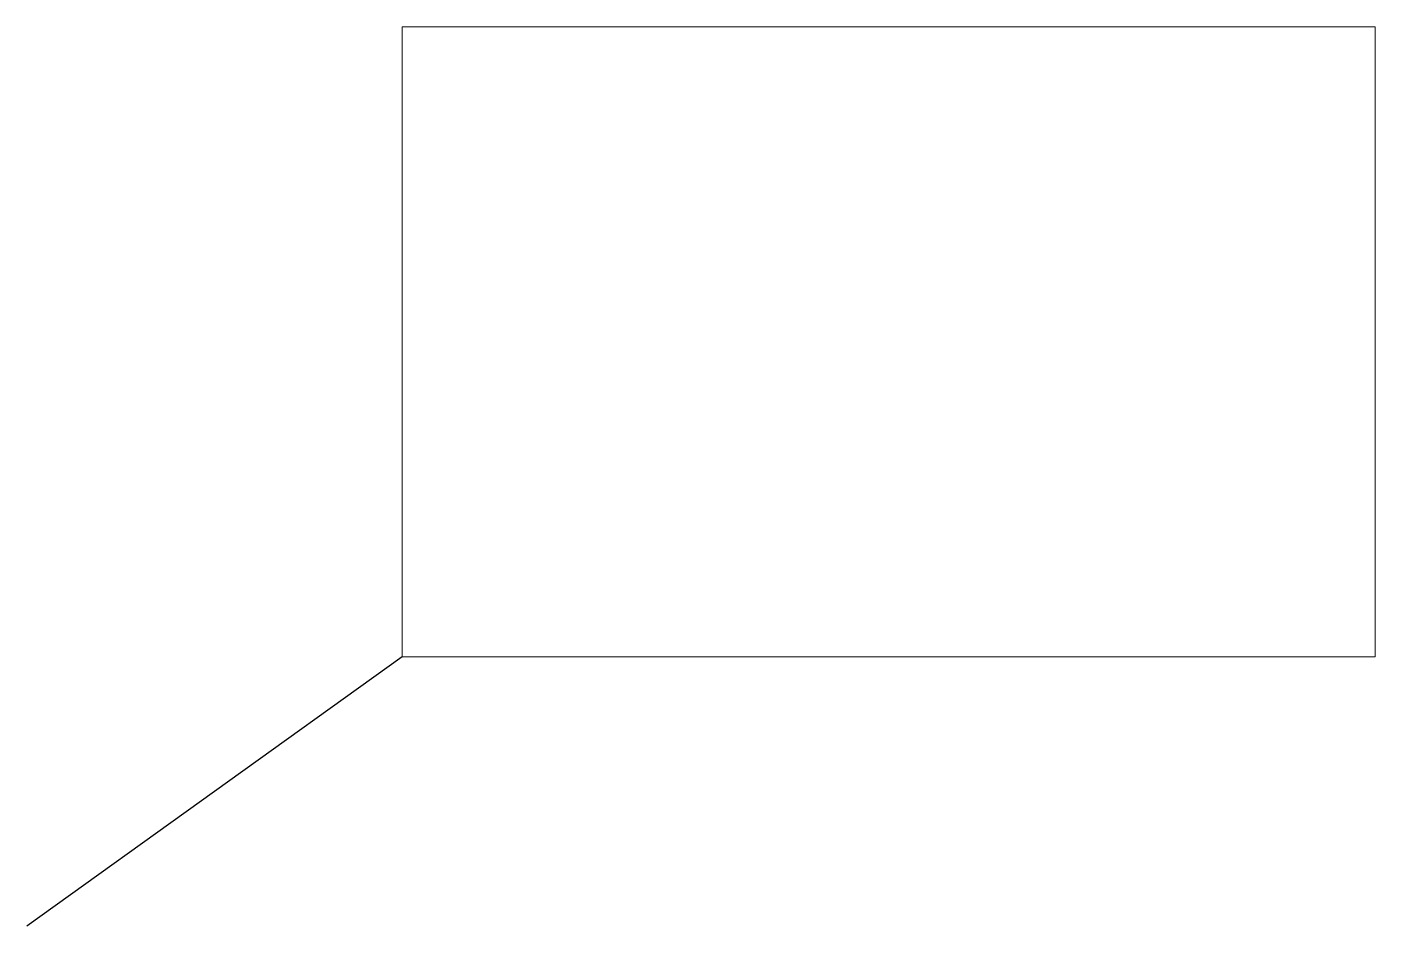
# Paper-space layout 'Sheet5' of a CAD drawing. Header units: inches. Extents: x -6.6 to 17, y -4.7 to 11.
import ezdxf

# ---------------------------------------------------------------- set-up
doc = ezdxf.new("R2010")
doc.units = ezdxf.units.IN
doc.header["$MEASUREMENT"] = 0
doc.layers.add('CUT', color=1, linetype='Continuous')

psp = doc.layouts.new('Sheet5')

# ---------------------------------------------------------------- linework, layer by layer
at = {"layer": 'CUT', "color": 30, "true_color": 0xf8991e}
psp.add_line((0, 0), (-6.576, -4.717), dxfattribs=at)

# ---------------------------------------------------------------- viewports
at = {"layer": '0', "view_target_point": (23.853, -22.744)}
psp.add_viewport(center=(8.521, 5.521), size=(17.043, 11.0425), view_center_point=(-158.128, 94.235), view_height=22.08501, dxfattribs=at)

doc.saveas('drawing.dxf')
